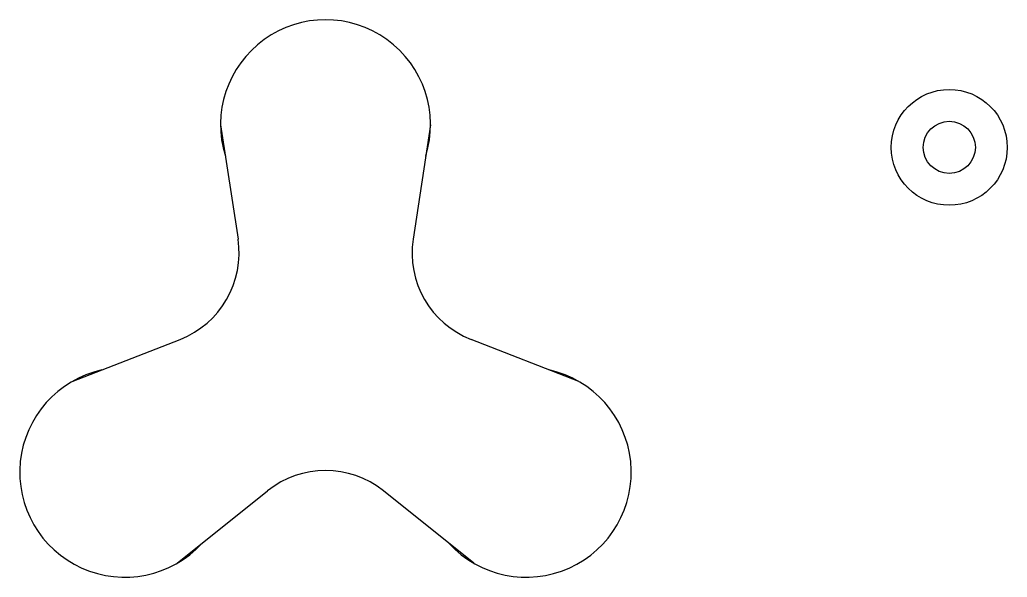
# Model space of a CAD drawing. Header units: millimetres. Extents: x 298 to 469, y 154 to 250.
import ezdxf

# ---------------------------------------------------------------- set-up
doc = ezdxf.new("R2010")
doc.units = ezdxf.units.MM

msp = doc.modelspace()

# ---------------------------------------------------------------- linework, layer by layer
for p, q in [((332.78, 231.95), (335.8, 212.22)), ((369.02, 231.95), (366, 212.22)), ((307.2, 187.64), (325.79, 194.89)), ((394.6, 187.64), (376.01, 194.89)), ((325.32, 156.25), (340.89, 168.73)), ((376.48, 156.25), (360.9, 168.73))]:
    msp.add_line(p, q)
for radius in [10, 4.5]:
    msp.add_circle((458.53, 228.04), radius)
for centre, radius, start, end in [((350.9, 231.95), 18.12, 342.5939, 197.4061), ((319.98, 209.8), 16, 291.297, 8.703), ((381.82, 209.8), 16, 171.297, 248.703), ((316.26, 171.95), 18.12, 102.5939, 317.4061), ((385.54, 171.95), 18.12, 222.5939, 77.4061), ((350.9, 156.25), 16, 51.297, 128.703)]:
    msp.add_arc(centre, radius, start, end)

doc.saveas('drawing.dxf')
